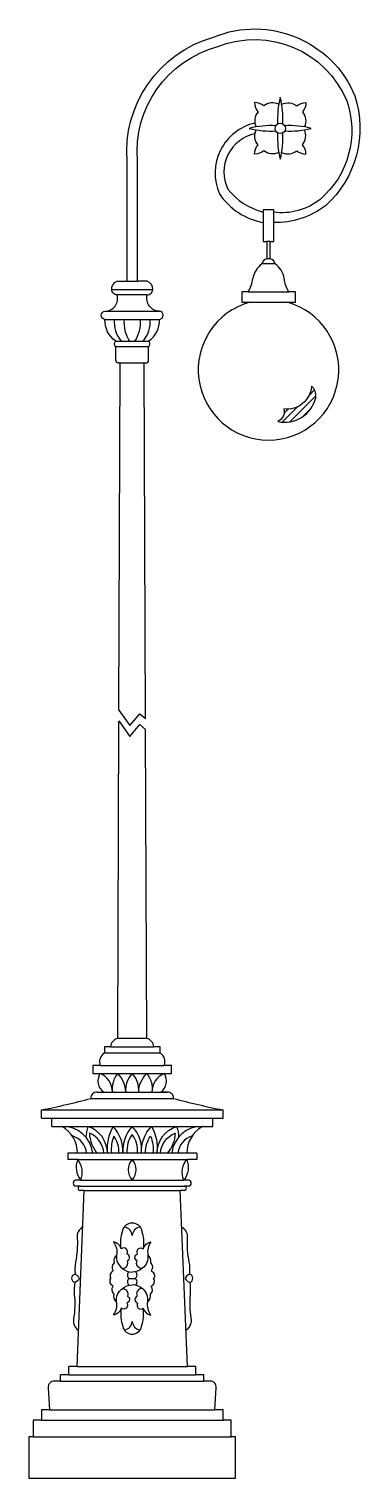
# Model space of a CAD drawing. Extents: x 3196 to 3998, y 5742 to 9254.
import ezdxf

# ---------------------------------------------------------------- set-up
doc = ezdxf.new("R2010")
doc.units = 0
doc.header["$MEASUREMENT"] = 0
for name, color, linetype in [('2', 4, 'CONTINUOUS'), ('3', 3, 'CONTINUOUS'), ('4', 4, 'CONTINUOUS'), ('7', 7, 'CONTINUOUS')]:
    doc.layers.add(name, color=color, linetype=linetype)

msp = doc.modelspace()

# ---------------------------------------------------------------- hatches: boundary and pattern name
at = {"layer": '3'}
h = msp.add_hatch(dxfattribs=at)
h.set_pattern_fill('ANSI31', color=256, scale=100, style=0)
h.set_pattern_definition([(45, (103304.61, 71026.243), (-8.8388348, 8.8388348), [])])
h.paths.add_polyline_path([(3813.3, 8333, -0.367234), (3798.6, 8302.2, 0.405419), (3890.5, 8360, 0.266508), (3880.5, 8388, -0.433035)])

# ---------------------------------------------------------------- linework, layer by layer
at = {"layer": '2'}
for p, q in [((3413.1, 8444.3), (3416.8, 8444.3)), ((3413.9, 7602.9), (3416.8, 8444.3)), ((3478.4, 7582.6), (3475.4, 8444.3)), ((3475.4, 8444.3), (3479.1, 8444.3)), ((3411.1, 6807.3), (3413.8, 7576.7)), ((3481.1, 6807.3), (3478.5, 7556.2)), ((3481.4, 6807.3), (3411, 6807.3)), ((3361.1, 6677.1), (3377.1, 6677.1)), ((3531.1, 6677.1), (3515.1, 6677.1)), ((3226.1, 6614.3), (3226.1, 6634.3)), ((3226.1, 6614.3), (3251.1, 6614.3)), ((3251.1, 6594.3), (3251.1, 6614.3)), ((3641.1, 6614.3), (3666.1, 6614.3)), ((3641.1, 6594.3), (3641.1, 6614.3)), ((3666.1, 6614.3), (3666.1, 6634.3)), ((3251.1, 6594.3), (3276.1, 6594.3)), ((3616.1, 6594.3), (3641.1, 6594.3)), ((3313.7, 6529.3), (3289.8, 6529.3)), ((3289.8, 6529.3), (3289.8, 6514.3)), ((3314.1, 6514.3), (3289.8, 6514.3)), ((3602.4, 6514.3), (3578.1, 6514.3)), ((3602.4, 6529.3), (3578.5, 6529.3)), ((3602.4, 6529.3), (3602.4, 6514.3)), ((3321.3, 6464.3), (3309.8, 6464.3)), ((3582.4, 6464.3), (3570.9, 6464.3)), ((3319.8, 6449.3), (3309.8, 6449.3)), ((3312.4, 6012.3), (3329.8, 6439.3)), ((3329.8, 6439.3), (3319.8, 6439.3)), ((3579.8, 6012.3), (3562.4, 6439.3)), ((3572.4, 6439.3), (3562.4, 6439.3)), ((3582.4, 6449.3), (3572.4, 6449.3)), ((3312.4, 6012.3), (3292.4, 6012.3)), ((3292.4, 5992.3), (3292.4, 6012.3)), ((3599.8, 6012.3), (3579.8, 6012.3)), ((3599.8, 5992.3), (3599.8, 6012.3)), ((3272.4, 5977.3), (3257.4, 5977.3)), ((3292.4, 5992.3), (3272.4, 5992.3)), ((3272.4, 5977.3), (3272.4, 5992.3)), ((3619.8, 5992.3), (3599.8, 5992.3)), ((3619.8, 5977.3), (3619.8, 5992.3)), ((3634.8, 5977.3), (3619.8, 5977.3)), ((3242.4, 5961.1), (3246.1, 5907.3)), ((3646.1, 5907.3), (3649.7, 5961.1)), ((3246.1, 5907.3), (3226.1, 5907.3)), ((3226.1, 5907.3), (3226.1, 5882.3)), ((3666.1, 5907.3), (3646.1, 5907.3)), ((3666.1, 5882.3), (3666.1, 5907.3)), ((3206.1, 5882.3), (3206.1, 5842.3)), ((3226.1, 5882.3), (3206.1, 5882.3)), ((3686.1, 5882.3), (3666.1, 5882.3)), ((3686.1, 5842.3), (3686.1, 5882.3)), ((3196.1, 5842.3), (3196.1, 5742.3)), ((3206.1, 5842.3), (3196.1, 5842.3)), ((3696.1, 5842.3), (3686.1, 5842.3)), ((3696.1, 5742.3), (3696.1, 5842.3)), ((3196.1, 5742.3), (3696.1, 5742.3))]:
    msp.add_line(p, q, dxfattribs=at)
for points in [[(3433.6, 8642.3), (3433.6, 8932.3, -0.357375), (3643.1, 9234.1, -0.412178), (3985.3, 9091.8, -0.296502), (3914, 8824.8, -0.163859), (3788.7, 8784.4)], [(3458.6, 8642.3), (3458.6, 8933.5, -0.362924), (3653.8, 9211, -0.410153), (3965.7, 9079.3, -0.307726), (3901.5, 8840.8, -0.203297), (3788.7, 8809.5)], [(3743.4, 9025.7, 0.471947), (3657.4, 8854, 0.206058), (3763.3, 8785)], [(3743.5, 9000.3, 0.485569), (3677.8, 8865.7, 0.166441), (3763.3, 8810.1)], [(3413.1, 8444.3, -0.414214), (3406.5, 8450.9), (3406.5, 8483.9, -0.505837), (3406.5, 8497.1, -0.259488), (3380.1, 8549.9, -0.904869), (3380.1, 8569.7, 0.482375), (3409.7, 8609.3, -0.423883), (3396.5, 8622.5, -0.347425), (3409.7, 8642.3), (3432.9, 8642.3)], [(3479.1, 8444.3, 0.414214), (3485.7, 8450.9), (3485.7, 8483.9, 0.505837), (3485.7, 8497.1, 0.259488), (3512.1, 8549.9, 0.904869), (3512.1, 8569.7, -0.482375), (3482.5, 8609.3, 0.423883), (3495.7, 8622.5, 0.347425), (3482.5, 8642.3), (3459.3, 8642.3)], [(3411, 6807.3, 0.32529), (3393.6, 6787.3), (3378.6, 6787.3), (3378.6, 6772.3, 0.363379), (3368.6, 6742.3), (3351.1, 6742.3), (3351.1, 6722.3), (3368, 6722.3)], [(3524.2, 6722.3), (3541.1, 6722.3), (3541.1, 6742.3), (3523.6, 6742.3, 0.363379), (3513.6, 6772.3), (3513.6, 6787.3), (3498.6, 6787.3, 0.32529), (3481.2, 6807.3)], [(3326.6, 6350.8, 0.312292), (3313, 6323.1, -0.066821), (3308.6, 6265.5, 0.055212), (3307.6, 6236, -0.2241), (3317.4, 6226, -0.2241), (3306.9, 6216.7, 0.055212), (3305.8, 6187.2, -0.06687), (3304.1, 6129.5, 0.312292), (3315.6, 6100.8)], [(3565.6, 6350.8, -0.312292), (3579.2, 6323.1, 0.066821), (3583.6, 6265.5, -0.055212), (3584.6, 6236, 0.2241), (3574.7, 6226, 0.2241), (3585.3, 6216.7, -0.055212), (3586.4, 6187.2, 0.06687), (3588.1, 6129.5, -0.312292), (3576.6, 6100.8)]]:
    msp.add_lwpolyline(points, format="xyb", dxfattribs=at)
for points in [[(3321.3, 6464.3, 0.273875), (3314.1, 6514.3, 0.273875)], [(3570.9, 6464.3, -0.273875), (3578.1, 6514.3, -0.273875)]]:
    msp.add_lwpolyline(points, format="xyb", close=True, dxfattribs=at)
for centre, radius, start, end in [((3397.1, 6704.7), 34.1, 148.8478, 233.9518), ((3495, 6704.7), 34.1, 306.0482, 31.1522), ((3359.5, 6663.8), 13.5, 83.0181, 186.9819), ((3532.7, 6663.8), 13.5, 353.0181, 96.9819), ((2898.5, 8320.1), 1717.3, 280.9954, 285.1061), ((3993.6, 8320.1), 1717.3, 254.8939, 259.0046), ((3239.1, 6529.5), 74.7, 359.8751, 60.2715), ((3653.1, 6529.5), 74.7, 119.7285, 180.1249), ((3310.7, 6456.8), 7.56, 97.0035, 262.9965), ((3581.5, 6456.8), 7.56, 277.0035, 82.9965), ((3319.8, 6444.3), 5, 90.5512, 269.4488), ((3572.3, 6444.3), 5, 270.5512, 89.4488), ((3309.1, 6226.3), 9.84, 98.979, 256.8425), ((3583.1, 6226.3), 9.84, 283.1575, 81.021), ((3257.4, 5962.3), 15, 90, 184.7636), ((3634.8, 5962.3), 15, 355.2364, 90)]:
    msp.add_arc(centre, radius, start, end, dxfattribs=at)
at = {"layer": '3'}
for p, q in [((3780.2, 8738.3), (3772.2, 8738.3)), ((3792.1, 8684.7), (3760.3, 8684.7)), ((3780.2, 8696.6), (3772.2, 8696.6)), ((3432.9, 8642.3), (3459.3, 8642.3)), ((3396.5, 8622.5), (3495.7, 8622.5)), ((3482.5, 8609.3), (3409.7, 8609.3)), ((3727.2, 8616.6), (3825.1, 8616.6)), ((3380.1, 8569.7), (3512.1, 8569.7)), ((3731.2, 8591.6), (3821.2, 8591.6)), ((3380.1, 8549.9), (3512.1, 8549.9)), ((3406.5, 8497.1), (3485.7, 8497.1)), ((3406.5, 8483.9), (3485.7, 8483.9)), ((3416.8, 8444.3), (3475.4, 8444.3)), ((3393.6, 6787.3), (3498.6, 6787.3)), ((3368.6, 6742.3), (3523.6, 6742.3)), ((3378.6, 6772.3), (3513.6, 6772.3)), ((3368, 6722.3), (3524.2, 6722.3)), ((3361.1, 6677.1), (3531.1, 6677.1)), ((3346.1, 6662.1), (3546.1, 6662.1)), ((3226.1, 6634.3), (3666.1, 6634.3)), ((3251.1, 6614.3), (3641.1, 6614.3)), ((3276.1, 6594.3), (3616.1, 6594.3)), ((3578.5, 6529.3), (3313.7, 6529.3)), ((3314.1, 6514.3), (3578.1, 6514.3)), ((3321.3, 6464.3), (3570.9, 6464.3)), ((3319.8, 6449.3), (3572.4, 6449.3)), ((3329.8, 6439.3), (3562.4, 6439.3)), ((3438.7, 6225.8), (3453.4, 6225.8)), ((3312.4, 6012.3), (3579.8, 6012.3)), ((3272.4, 5977.3), (3619.8, 5977.3)), ((3292.4, 5992.3), (3599.8, 5992.3)), ((3246.1, 5907.3), (3646.1, 5907.3)), ((3226.1, 5882.3), (3666.1, 5882.3)), ((3206.1, 5842.3), (3686.1, 5842.3))]:
    msp.add_line(p, q, dxfattribs=at)
msp.add_lwpolyline([(3798.6, 8302.2, 0.405419), (3890.5, 8360, 0.266508), (3880.5, 8388, -0.433035), (3813.3, 8333, -0.367234)], format="xyb", close=True, dxfattribs=at)
for points in [[(3413.8, 7603), (3440.4, 7565.5), (3464.5, 7594.3), (3478.4, 7582.6)], [(3413.5, 7577.1), (3440.4, 7539.1), (3464.5, 7568), (3478.5, 7556.2)]]:
    msp.add_lwpolyline(points, dxfattribs=at)
for points in [[(3430.4, 6677.1, 0.192252), (3411.1, 6722.3, 0.22286), (3398.3, 6677.1)], [(3461.8, 6677.1, -0.192252), (3481.1, 6722.3, -0.22286), (3493.9, 6677.1)], [(3386, 6529.3, 0.325443), (3338.7, 6594.3, 0.090885), (3334.1, 6568)], [(3377.3, 6529.5, 0.299778), (3342.3, 6577.8, 0.173189), (3361.7, 6529.3)], [(3423.7, 6529.3, 0.204497), (3399.6, 6594.3, 0.162024), (3386, 6529.3)], [(3413.7, 6529.8, 0.174298), (3401.7, 6570.4, 0.137691), (3396, 6530.2)], [(3468.5, 6529.3, -0.204497), (3492.6, 6594.3, -0.162024), (3506.1, 6529.3)], [(3478.5, 6529.8, -0.174298), (3490.5, 6570.4, -0.137691), (3496.2, 6530.2)], [(3506.1, 6529.3, -0.325443), (3553.5, 6594.3, -0.090885), (3558.1, 6568)], [(3514.8, 6529.5, -0.299778), (3549.9, 6577.8, -0.173189), (3530.5, 6529.3)], [(3419.3, 6298, -0.116925), (3423.5, 6341.9, -0.367407), (3446.1, 6360.8, -0.367407), (3468.6, 6341.9, -0.116925), (3472.8, 6298)], [(3422.4, 6249.9, 0.520952), (3434.3, 6268.7, 0.700805), (3433.2, 6285.4, 0.826198), (3419.3, 6298, 0.279523), (3401, 6314.4)], [(3401, 6314.4, -0.196506), (3408.2, 6282.5, 0.271403), (3421.6, 6250.6, 0.15739), (3446.1, 6240.8)], [(3491.2, 6314.4, 0.196506), (3484, 6282.5, -0.271403), (3470.6, 6250.6, -0.15739), (3446.1, 6240.8)], [(3469.8, 6249.9, -0.520952), (3457.8, 6268.7, -0.700805), (3459, 6285.4, -0.826198), (3472.8, 6298, -0.279523), (3491.2, 6314.4)], [(3408.2, 6282.5, 0.291739), (3402.2, 6263.9, 0.39045), (3400, 6244.3, 0.461373), (3394.2, 6225.8)], [(3484, 6282.5, -0.291739), (3490, 6263.9, -0.39045), (3492.2, 6244.3, -0.461373), (3497.9, 6225.8)], [(3408.2, 6169.2, -0.291739), (3402.2, 6187.7, -0.39045), (3400, 6207.4, -0.461373), (3394.2, 6225.8)], [(3484, 6169.2, 0.291739), (3490, 6187.7, 0.39045), (3492.2, 6207.4, 0.461373), (3497.9, 6225.8)], [(3401, 6137.2, 0.196506), (3408.2, 6169.2, -0.271403), (3421.6, 6201.1, -0.15739), (3446.1, 6210.8)], [(3422.4, 6201.7, -0.520952), (3434.3, 6182.9, -0.700805), (3433.2, 6166.2, -0.826198), (3419.3, 6153.7, -0.279523), (3401, 6137.2)], [(3491.2, 6137.2, -0.196506), (3484, 6169.2, 0.271403), (3470.6, 6201.1, 0.15739), (3446.1, 6210.8)], [(3469.8, 6201.7, 0.520952), (3457.8, 6182.9, 0.700805), (3459, 6166.2, 0.826198), (3472.8, 6153.7, 0.279523), (3491.2, 6137.2)], [(3419.3, 6153.7, 0.116925), (3423.5, 6109.8, 0.367407), (3446.1, 6090.8, 0.367407), (3468.6, 6109.8, 0.116925), (3472.8, 6153.7)]]:
    msp.add_lwpolyline(points, format="xyb", dxfattribs=at)
msp.add_circle((3804.6, 9012.8), 12.5, dxfattribs=at)
for centre, radius, start, end in [((4007.5, 9035.5), 209.5, 165.5413, 183.2518), ((3601.7, 9035.5), 209.5, 356.7482, 14.4587), ((3782, 8809.9), 209.5, 86.7482, 104.4587), ((3782, 9215.7), 209.5, 255.5413, 273.2518), ((4007.5, 8990.1), 209.5, 176.7482, 194.4587), ((3601.7, 8990.1), 209.5, 345.5413, 3.2518), ((3827.3, 8809.9), 209.5, 75.5413, 93.2518), ((3827.3, 9215.7), 209.5, 266.7482, 284.4587), ((3476.1, 8544.4), 73.7, 175.7104, 219.9275), ((3510.1, 8543), 84.1, 175.2965, 213.0567), ((3382.1, 8543), 84.1, 326.9433, 4.7035), ((3416.1, 8544.4), 73.7, 320.0725, 4.2896), ((3350.7, 6678), 47.5, 358.9426, 68.7497), ((3487.4, 6682.6), 57.3, 136.1089, 185.4791), ((3404.8, 6682.6), 57.3, 354.5209, 43.8911), ((3541.4, 6678), 47.5, 111.2503, 181.0574), ((3278, 6521.5), 72.9, 6.191, 91.4773), ((3287.9, 6525.4), 47.6, 4.789, 73.8906), ((3506.8, 6537), 83.5, 136.6443, 185.2899), ((3495.7, 6536.6), 62.4, 142.657, 185.9693), ((3385.4, 6537), 83.5, 354.7101, 43.3557), ((3396.5, 6536.6), 62.4, 354.0307, 37.343), ((3614.2, 6521.5), 72.9, 88.5227, 173.809), ((3604.3, 6525.4), 47.6, 106.1094, 175.211), ((3423.1, 6328), 23.1, 5.7009, 78.2696), ((3469.1, 6328), 23.1, 101.7304, 174.2991), ((3445.1, 6234.4), 10.6, 132.514, 233.466), ((3445.1, 6217.3), 10.6, 126.534, 227.486), ((3447.1, 6234.4), 10.6, 306.534, 47.486), ((3447.1, 6217.3), 10.6, 312.514, 53.466), ((3423.1, 6123.7), 23.1, 281.7304, 354.2991), ((3469.1, 6123.7), 23.1, 185.7009, 258.2696)]:
    msp.add_arc(centre, radius, start, end, dxfattribs=at)
at = {"layer": '4'}
for p, q in [((3763.3, 8815.4), (3763.3, 8738.3)), ((3788.7, 8815.4), (3763.3, 8815.4)), ((3788.7, 8738.3), (3788.7, 8815.4)), ((3763.3, 8738.3), (3772.2, 8738.3)), ((3772.2, 8738.3), (3772.2, 8696.6)), ((3780.2, 8738.3), (3788.7, 8738.3)), ((3780.2, 8696.6), (3780.2, 8738.3)), ((3711.2, 8616.6), (3711.2, 8591.6)), ((3727.2, 8616.6), (3711.2, 8616.6)), ((3711.2, 8591.6), (3731.2, 8591.6))]:
    msp.add_line(p, q, dxfattribs=at)
msp.add_lwpolyline([(3821.2, 8591.6), (3841.2, 8591.6), (3841.2, 8616.6), (3825.1, 8616.6, -0.099391), (3814.4, 8649, 0.182407), (3792.1, 8684.7)], format="xyb", dxfattribs=at)
for centre, radius, start, end in [((3796.5, 8637.3), 59.6, 127.3752, 168.7252), ((3775.2, 8681.7), 15.2, 101.4385, 168.6938), ((3777.2, 8681.7), 15.2, 11.3062, 78.5615), ((3652.1, 8659.6), 86.6, 330.2492, 352.9535)]:
    msp.add_arc(centre, radius, start, end, dxfattribs=at)
at = {"layer": '7'}
for points in [[(3801, 9071.1, 0.300502), (3764.8, 9067.3, 0.173553), (3742.4, 9075.1, 0.171882), (3750.9, 9052.7, 0.299873), (3746.4, 9016.4)], [(3808.2, 9071.1, -0.300502), (3844.5, 9067.3, -0.173553), (3866.9, 9075.1, -0.171882), (3858.4, 9052.7, -0.299873), (3862.9, 9016.4)], [(3801, 8954.6, -0.300502), (3764.8, 8958.4, -0.173553), (3742.4, 8950.6, -0.171882), (3750.9, 8973, -0.299873), (3746.4, 9009.2)], [(3808.2, 8954.6, 0.300502), (3844.5, 8958.4, 0.173553), (3866.9, 8950.6, 0.171882), (3858.4, 8973, 0.299873), (3862.9, 9009.2)]]:
    msp.add_lwpolyline(points, format="xyb", dxfattribs=at)
msp.add_lwpolyline([(3446.1, 6464.3, 0.388422), (3446.1, 6514.3, 0.388422)], format="xyb", close=True, dxfattribs=at)
msp.add_arc((3776.2, 8427.5), 170.2, 105.3327, 74.6673, dxfattribs=at)

doc.saveas('drawing.dxf')
